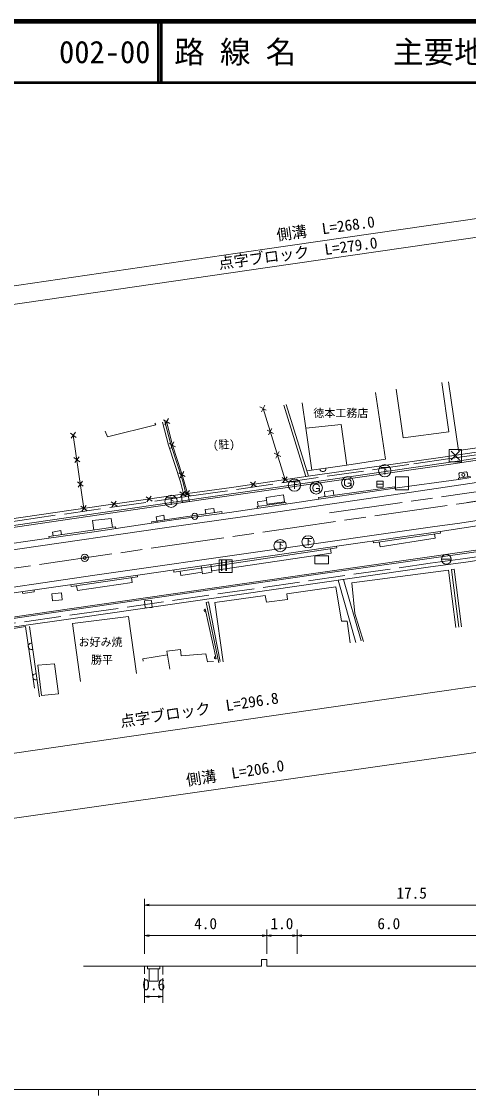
# Model space of a CAD drawing. Units: millimetres, scale not verified, with parts at other scales. Extents: x 40000 to 212862254, y 20000 to 40005403.
# Drawn here: x 155367 to 228584, y 204000 to 380000 of the extents above; entities that cross this region are included whole.
import ezdxf
from ezdxf.enums import TextEntityAlignment as Align

# ---------------------------------------------------------------- set-up
doc = ezdxf.new("R2010")
doc.units = ezdxf.units.MM
doc.header["$LTSCALE"] = 1000
doc.header["$PDMODE"] = 32
doc.header["$PDSIZE"] = 500
doc.linetypes.add('CHAIN', pattern=[18.5, 12, -1.5, 3.5, -1.5])
doc.linetypes.add('DASHED', pattern=[7.5, 6, -1.5])
for name, color, linetype, lineweight in [('M-BGD', 7, 'Continuous', 13), ('M-BMK', 2, 'CHAIN', 13), ('M-BMK-HTXT', 7, 'CHAIN', 13), ('M-BMK-ROW', 30, 'Continuous', 13), ('M-BMK-SRVR', 3, 'Continuous', 13), ('M-STR-HTXT', 7, 'Continuous', 13), ('M-STR-STRC', 7, 'Continuous', 13), ('M-TTL', 2, 'Continuous', 140), ('M-TTL-BAND', 7, 'Continuous', 13), ('M-TTL-LINE', 7, 'Continuous', 50), ('M-TTL-TXT', 7, 'Continuous', 13)]:
    doc.layers.add(name, color=color, linetype=linetype, lineweight=lineweight)
doc.styles.add('ＭＳ ゴシック', font='')
doc.styles.get('ＭＳ ゴシック').set_extended_font_data('MS Gothic')

# ---------------------------------------------------------------- blocks, each defined once
blk = doc.blocks.new('open_arrow')
at = {"color": 0, "linetype": 'Continuous', "lineweight": -2}
blk.add_lwpolyline([(7.5, 1.25), (0, 0), (7.5, -1.25)], dxfattribs=at)

msp = doc.modelspace()

# ---------------------------------------------------------------- linework, layer by layer
at = {"layer": 'M-BGD'}
for p, q in [((194409, 316844), (195462, 316290)), ((194653, 316042), (195210, 317101)), ((198346, 317126), (201961, 305419)), ((198728, 317244), (202361, 305478)), ((198550, 304915), (194931, 316570)), ((178635, 314745), (179650, 314125)), ((178828, 313929), (179451, 314950)), ((195830, 312253), (196387, 313312)), ((201928, 313351), (202939, 306484)), ((163382, 312560), (164335, 311847)), ((163497, 311729), (164214, 312687)), ((165582, 300217), (163854, 312207)), ((195586, 313055), (196639, 312501)), ((179548, 310830), (180610, 310296)), ((179806, 310033), (180344, 311101)), ((225490, 308784), (234284, 310068)), ((163962, 308539), (164914, 307827)), ((164077, 307709), (164793, 308667)), ((196766, 309255), (197819, 308701)), ((197010, 308453), (197567, 309512)), ((181381, 305205), (181968, 306247)), ((208663, 307315), (202093, 306346)), ((214265, 306935), (215465, 306935)), ((214865, 306935), (214865, 305785)), ((214865, 306635), (215265, 306435)), ((164537, 304544), (165490, 303832)), ((164652, 303714), (165369, 304671)), ((181160, 306013), (182196, 305430)), ((193831, 303792), (192870, 304505)), ((193001, 303674), (193710, 304629)), ((198072, 305271), (199032, 304558)), ((198902, 305388), (198193, 304433)), ((199466, 304559), (200666, 304559)), ((200066, 304559), (200066, 303409)), ((208297, 304718), (208247, 304518)), ((208247, 304518), (208247, 304318)), ((208397, 304868), (208297, 304718)), ((208547, 304968), (208397, 304868)), ((208697, 305018), (208547, 304968)), ((208897, 305018), (208697, 305018)), ((209047, 304968), (208897, 305018)), ((209197, 304868), (209047, 304968)), ((209297, 304718), (209197, 304868)), ((209347, 304518), (209297, 304718)), ((213579, 304675), (213579, 303675)), ((214579, 304675), (213579, 304675)), ((214579, 303675), (214579, 304675)), ((216499, 303533), (226965, 304972)), ((216635, 305364), (216635, 303264)), ((218735, 305364), (216635, 305364)), ((218735, 303264), (218735, 305364)), ((228924, 305463), (226936, 305170)), ((226965, 304972), (226936, 305170)), ((226965, 304972), (228954, 305265)), ((227002, 305897), (227092, 306033)), ((227085, 305192), (227002, 305897)), ((227092, 306033), (228206, 306192)), ((228206, 306192), (228343, 306096)), ((228343, 306096), (228453, 305394)), ((181326, 302921), (182276, 302194)), ((182157, 303026), (181435, 302082)), ((183005, 302293), (182055, 303020)), ((182174, 302188), (182896, 303132)), ((200066, 304259), (200466, 304059)), ((203148, 303864), (203098, 303664)), ((203098, 303664), (203098, 303464)), ((203098, 303464), (203148, 303264)), ((203248, 304014), (203148, 303864)), ((203148, 303264), (203248, 303114)), ((203398, 304114), (203248, 304014)), ((203248, 303114), (203398, 303014)), ((203548, 304164), (203398, 304114)), ((203398, 303014), (203548, 302964)), ((203748, 304164), (203548, 304164)), ((203548, 302964), (203748, 302964)), ((203648, 303464), (204198, 303464)), ((203898, 304114), (203748, 304164)), ((203748, 302964), (203898, 303014)), ((204048, 304014), (203898, 304114)), ((203898, 303014), (204048, 303114)), ((204148, 303864), (204048, 304014)), ((204048, 303114), (204148, 303264)), ((204198, 303664), (204148, 303864)), ((204148, 303264), (204198, 303464)), ((204198, 303464), (204198, 302964)), ((208247, 304318), (208297, 304118)), ((208297, 304118), (208397, 303968)), ((208397, 303968), (208547, 303868)), ((208547, 303868), (208697, 303818)), ((208697, 303818), (208897, 303818)), ((208797, 304318), (209347, 304318)), ((208897, 303818), (209047, 303868)), ((209047, 303868), (209197, 303968)), ((209197, 303968), (209297, 304118)), ((209297, 304118), (209347, 304318)), ((209347, 304318), (209347, 303818)), ((214579, 304175), (213579, 304175)), ((213579, 303675), (214579, 303675)), ((216635, 303264), (218735, 303264)), ((170070, 301293), (171028, 300577)), ((170900, 301408), (170189, 300455)), ((175786, 302120), (176744, 301404)), ((176616, 302235), (175904, 301282)), ((179263, 301920), (180463, 301920)), ((179863, 301920), (179863, 300770)), ((179863, 301620), (180263, 301420)), ((195453, 301969), (195614, 300770)), ((166058, 299867), (165102, 300574)), ((165938, 300697), (165228, 299735)), ((167014, 298208), (167239, 296653)), ((223960, 296417), (230009, 297338)), ((197123, 294652), (198323, 294652)), ((197723, 294652), (197723, 293502)), ((197723, 294352), (198123, 294152)), ((201699, 295276), (202899, 295276)), ((202299, 295276), (202299, 294126)), ((202299, 294976), (202699, 294776)), ((245260, 293882), (228133, 291409)), ((187766, 291800), (187766, 289700)), ((189866, 291800), (187766, 291800)), ((189866, 289700), (189866, 291800)), ((224161, 291865), (225761, 291865)), ((187766, 289700), (189866, 289700)), ((207215, 288429), (210144, 278258)), ((208114, 288559), (211009, 278507)), ((185462, 283751), (187238, 275546)), ((156676, 280864), (158310, 269336)), ((175529, 227208), (175529, 236208)), ((175529, 235208), (263029, 235206)), ((175529, 227208), (175529, 231208)), ((195529, 227208), (195529, 231208)), ((195529, 227208), (195529, 231208)), ((200529, 227207), (200529, 231207)), ((200529, 227207), (200529, 231207)), ((175529, 230208), (195529, 230208)), ((195529, 230208), (200529, 230207)), ((200529, 230207), (230529, 230207)), ((175529, 225208), (175529, 223945)), ((175529, 225208), (175529, 223994)), ((176029, 224737), (176029, 225208)), ((176029, 225208), (178029, 225208)), ((178029, 224737), (176029, 224737)), ((176304, 222726), (176304, 224737)), ((176304, 224737), (177755, 224737)), ((177755, 224737), (177755, 222726)), ((178029, 225208), (178029, 224737)), ((178529, 225210), (178529, 223993)), ((178529, 225210), (178529, 223971)), ((178529, 225208), (178529, 223850)), ((175529, 223208), (175529, 219208)), ((177755, 222726), (176304, 222726)), ((178529, 223208), (178529, 219208)), ((175529, 220208), (178529, 220208))]:
    msp.add_line(p, q, dxfattribs=at)
at = {"layer": 'M-BGD', "linetype": 'DASHED'}
for p, q in [((225553, 308372), (234353, 309573)), ((245193, 294378), (228044, 291996))]:
    msp.add_line(p, q, dxfattribs=at)
at = {"layer": 'M-BGD'}
for points in [[(225323, 320965), (226969, 309703), (236930, 311145), (235375, 322466)], [(216749, 319721), (217881, 311747), (225351, 312764), (224191, 320824)], [(216749, 319721), (217881, 311747), (225351, 312764), (224191, 320824)], [(201320, 317520), (201928, 313351), (207751, 313959), (208663, 307315), (214963, 308270), (213356, 319213)], [(225645, 307767), (240522, 310017), (264369, 313135), (289145, 316078), (305065, 317754), (319419, 319069)], [(225689, 307470), (240563, 309720), (264406, 312837), (289178, 315780), (305094, 317455), (319490, 318774)], [(169065, 312892), (169448, 311914), (177393, 313882), (177219, 314179)], [(178459, 314348), (179452, 310588), (180564, 307231), (181416, 304558), (181966, 302402)], [(178845, 314451), (179836, 310703), (180945, 307354), (181801, 304669), (182365, 302456)], [(179138, 314438), (180074, 310565), (181673, 305724), (182532, 302656)], [(65735, 285666), (163515, 299918), (181341, 302497), (189752, 303615), (203103, 305588), (224355, 308620), (225490, 308784)], [(69458, 285132), (143116, 295801), (185156, 301960), (225645, 307767)], [(69501, 284835), (143159, 295504), (185199, 301663), (225687, 307470)], [(204049, 301704), (204009, 301991), (216463, 303767), (216498, 303533)], [(216499, 303533), (212427, 302922), (204049, 301704)], [(205055, 302141), (204981, 302900), (206431, 303130), (206542, 302353)], [(204049, 301704), (200862, 301241), (189419, 299543), (180634, 298384), (174498, 297478), (167252, 296356), (159071, 295197), (150658, 293996), (145670, 293236), (136034, 291824), (126745, 290432), (115919, 288934), (106552, 287458), (95577, 285959), (84623, 284312), (75493, 283090), (66249, 281698)], [(194022, 300226), (193952, 300546), (198681, 301183), (198720, 300923)], [(194126, 300569), (194025, 301306), (195519, 301480)], [(195453, 301969), (198270, 302418), (198467, 301295), (195596, 300908)], [(290982, 301533), (273107, 299482), (256637, 297252), (227880, 293071)], [(227916, 292838), (256679, 296956), (273785, 299263), (291015, 301235)], [(176703, 297804), (176677, 297990), (188176, 299675), (188214, 299384)], [(185571, 299293), (185449, 300009), (186888, 300184), (186988, 299501)], [(167014, 298208), (170043, 298555), (170254, 297088)], [(177566, 297931), (177404, 298837), (178693, 299075), (178806, 298302)], [(67285, 273721), (83108, 276065), (102456, 278870), (105622, 279326), (111605, 279345), (119238, 279274), (133777, 281369), (145412, 285131), (156045, 286659), (175173, 289396), (192786, 291930), (208534, 294220), (223960, 296417)], [(159892, 295313), (159840, 295586), (170764, 297162), (170804, 296906)], [(160557, 295689), (160433, 296340), (161793, 296575), (161893, 295882)], [(212988, 294854), (213011, 294576), (223995, 296172), (223960, 296417)], [(213965, 294714), (214110, 293890), (223121, 295336), (223020, 296030)], [(180302, 290134), (180343, 289750), (206996, 293773), (206964, 293992)], [(107939, 275632), (132124, 279172), (159872, 283257), (203172, 289547), (227882, 293071)], [(107973, 275399), (132158, 278939), (159906, 283024), (203206, 289314), (227916, 292838)], [(186527, 289999), (206085, 292853), (205969, 293618)], [(103441, 274208), (107937, 274789), (109465, 274402), (125177, 276565), (141108, 278957), (165358, 282375), (222384, 290623), (228133, 291409)], [(184822, 290784), (185032, 289470), (186564, 289741), (186382, 291009)], [(163471, 287721), (163525, 287409), (174372, 289007), (174333, 289276)], [(164401, 287538), (164550, 286778), (173502, 288082), (173387, 288862)], [(181363, 289904), (181479, 289217), (184983, 289777)], [(226521, 280676), (225297, 290072), (209459, 288007), (209990, 282967), (211358, 278425)], [(227443, 280784), (226239, 290275), (225822, 290183), (227026, 280753)], [(209195, 278198), (208690, 281711), (207767, 281711), (206842, 287339), (198852, 286220), (198946, 285304), (195511, 284826), (195286, 285951), (187027, 284782), (188393, 275063)], [(155487, 286579), (155568, 286238), (157462, 286546), (157418, 286855)], [(187912, 275129), (185999, 284903), (185619, 284808), (187697, 274909)], [(174199, 273156), (172888, 282522), (163740, 281352), (165022, 271846)], [(157471, 270753), (156007, 280833), (153078, 280361), (153298, 278692), (151734, 278451), (151639, 278892), (147834, 278312), (149083, 269511)], [(186808, 275131), (185841, 275084), (185539, 276399), (181542, 276035), (181431, 277113), (179194, 276828), (179670, 273863)], [(175308, 275179), (175244, 275575), (179291, 276225)], [(165517, 225208), (175529, 225208), (178529, 225208), (194703, 225210), (194699, 226271), (195529, 226271), (195529, 225208), (235529, 225207), (235529, 226199), (236676, 226211), (236676, 225207), (260029, 225206), (263029, 225206), (273265, 225209)]]:
    msp.add_lwpolyline(points, dxfattribs=at)
at = {"layer": 'M-BGD', "linetype": 'DASHED'}
for points in [[(225553, 308372), (218788, 307408), (183174, 302253), (155077, 298243), (121945, 293386), (104594, 290745), (65819, 285017)], [(103407, 274806), (107973, 275399), (109499, 275012), (125092, 277159), (141022, 279551), (165274, 282969), (222300, 291217), (228044, 291996)]]:
    msp.add_lwpolyline(points, dxfattribs=at)
at = {"layer": 'M-BGD'}
for points in [[(181551, 302347), (182691, 302499), (182844, 301359), (181704, 301207)], [(203411, 292463), (205666, 292463), (205666, 291119), (203411, 291119)], [(160326, 286207), (161903, 286377), (162027, 285229), (160450, 285060)], [(175521, 285054), (176669, 285130), (176744, 283982), (175597, 283907)], [(158058, 274512), (158659, 269550), (161434, 269821), (160776, 274712)]]:
    msp.add_lwpolyline(points, close=True, dxfattribs=at)
for centre, radius in [((214865, 306385), 1000), ((200066, 304009), 1000), ((203648, 303564), 1000), ((208797, 304418), 1000), ((227745, 305704), 250), ((179863, 301370), 1000), ((183756, 298906), 500), ((202299, 294726), 1000), ((197723, 294102), 1000), ((224961, 291865), 800)]:
    msp.add_circle(centre, radius, dxfattribs=at)
for centre, radius, start, end in [((204733, 306738), 510, 188.72067, 8.06553), ((185492, 283462), 203, 93.25083, 291.17421), ((157006, 277600), 525, 83.63034, 292.50214), ((187165, 275735), 203, 93.25083, 291.17421), ((157687, 272619), 482, 79.18283, 296.94964)]:
    msp.add_arc(centre, radius, start, end, dxfattribs=at)
at = {"layer": 'M-BMK'}
for p in [(231182, 301581), (66761, 277753)]:
    msp.add_line(p, (226685, 300929), dxfattribs=at)
at = {"layer": 'M-BMK-HTXT'}
msp.add_line((205835, 299473), (237699, 304063), dxfattribs=at)
at = {"layer": 'M-BMK-ROW'}
for p, q in [((225431, 307866), (225431, 309866)), ((225431, 309866), (227431, 309866)), ((227431, 307866), (227431, 309866)), ((225731, 309566), (227131, 308166)), ((225731, 308166), (227131, 309566)), ((225431, 307866), (227431, 307866))]:
    msp.add_line(p, q, dxfattribs=at)
at = {"layer": 'M-BMK-SRVR'}
msp.add_circle((165726, 292107), 600, dxfattribs=at)
msp.add_point((165726, 292107), dxfattribs=at)
at = {"layer": 'M-STR-HTXT'}
msp.add_line((72554, 237757), (274825, 266665), dxfattribs=at)
for points in [[(59944, 323040), (70454, 324552), (105112, 329626), (136974, 334194), (195217, 342671), (235650, 348520), (256751, 351313), (286981, 354906), (321549, 358422), (326233, 358916)], [(60408, 320076), (70885, 321583), (105542, 326657), (137403, 331224), (195648, 339702), (236062, 345549), (257125, 348336), (287310, 351924), (321858, 355438), (335727, 356899), (336573, 356957)], [(71033, 248059), (81304, 249536), (115947, 254608), (147783, 259172), (206066, 267655), (246095, 273446), (266404, 276134), (293278, 279328)]]:
    msp.add_lwpolyline(points, dxfattribs=at)
at = {"layer": 'M-STR-STRC'}
for p, q in [((228425, 301185), (266882, 307245)), ((235248, 305268), (226230, 303921)), ((227161, 297795), (236082, 299179))]:
    msp.add_line(p, q, dxfattribs=at)
for points in [[(66384, 280662), (155114, 293592), (178400, 296961), (197336, 299671), (219261, 302855), (226230, 303921)], [(145099, 285995), (167368, 289268), (195621, 293302), (222711, 297189), (227161, 297795)]]:
    msp.add_lwpolyline(points, dxfattribs=at)
at = {"layer": 'M-TTL'}
msp.add_line((680000, 380000), (40000, 380000), dxfattribs=at)
at = {"layer": 'M-TTL-BAND'}
for p, q in [((40000, 205000), (579000, 205000)), ((168000, 205000), (168000, 204000))]:
    msp.add_line(p, q, dxfattribs=at)
at = {"layer": 'M-TTL-LINE'}
for p, q in [((177750, 380000), (177750, 370000)), ((178250, 380000), (178250, 370000)), ((40000, 370000), (680000, 370000))]:
    msp.add_line(p, q, dxfattribs=at)

# ---------------------------------------------------------------- block references
at = {"layer": 'M-BGD', "xscale": 100, "yscale": 100}
for p in [(175529, 235208), (175529, 230208), (195529, 230208), (200529, 230207), (175529, 220208)]:
    msp.add_blockref('open_arrow', p, dxfattribs=at)
at = {"layer": 'M-BGD', "xscale": 100, "yscale": 100, "rotation": 180}
for p in [(195529, 230208), (200529, 230207), (178529, 220208)]:
    msp.add_blockref('open_arrow', p, dxfattribs=at)

# ---------------------------------------------------------------- texts
at = {"layer": 'M-BGD', "style": 'ＭＳ ゴシック'}
for s, height, rotation, p in [('徳本工務店', 1320, 359.998, (203165, 314776)), ('(駐)', 1320, 2.376, (186762, 309560)), ('H', 1833, 359.998, (187906, 289392)), ('お好み焼', 1320, 359.998, (164719, 277249)), ('勝平', 1320, 359.998, (166748, 274348)), ('17.5', 1833, 359.998, (216779, 235707)), ('4.0', 1833, 359.998, (183654, 230708)), ('1.0', 1833, 359.998, (196154, 230708)), ('6.0', 1833, 359.998, (213654, 230707)), ('0.6', 1833, 359.998, (175154, 220708))]:
    msp.add_text(s, height=height, rotation=rotation, dxfattribs=at).set_placement(p, align=Align.BOTTOM_LEFT)
at = {"layer": 'M-STR-HTXT', "style": 'ＭＳ ゴシック'}
for s, rotation, p in [('側溝\u3000L=268.0', 7.906, (197341, 343541)), ('点字ブロック\u3000L=279.0', 7.502, (187834, 338899)), ('点字ブロック\u3000L=296.8', 8.544, (171726, 263840)), ('側溝\u3000L=206.0', 8.718, (182554, 254208))]:
    msp.add_text(s, height=1833, rotation=rotation, dxfattribs=at).set_placement(p, align=Align.BOTTOM_LEFT)
at = {"layer": 'M-TTL-TXT', "style": 'ＭＳ ゴシック'}
for s, p in [('002-00', (161521, 375000)), ('路 線 名', (180380, 375000)), ('主要地方道\u3000新南陽津和野線', (216234, 375000))]:
    msp.add_text(s, height=3666, dxfattribs=at).set_placement(p, align=Align.MIDDLE_LEFT)

doc.saveas('drawing.dxf')
